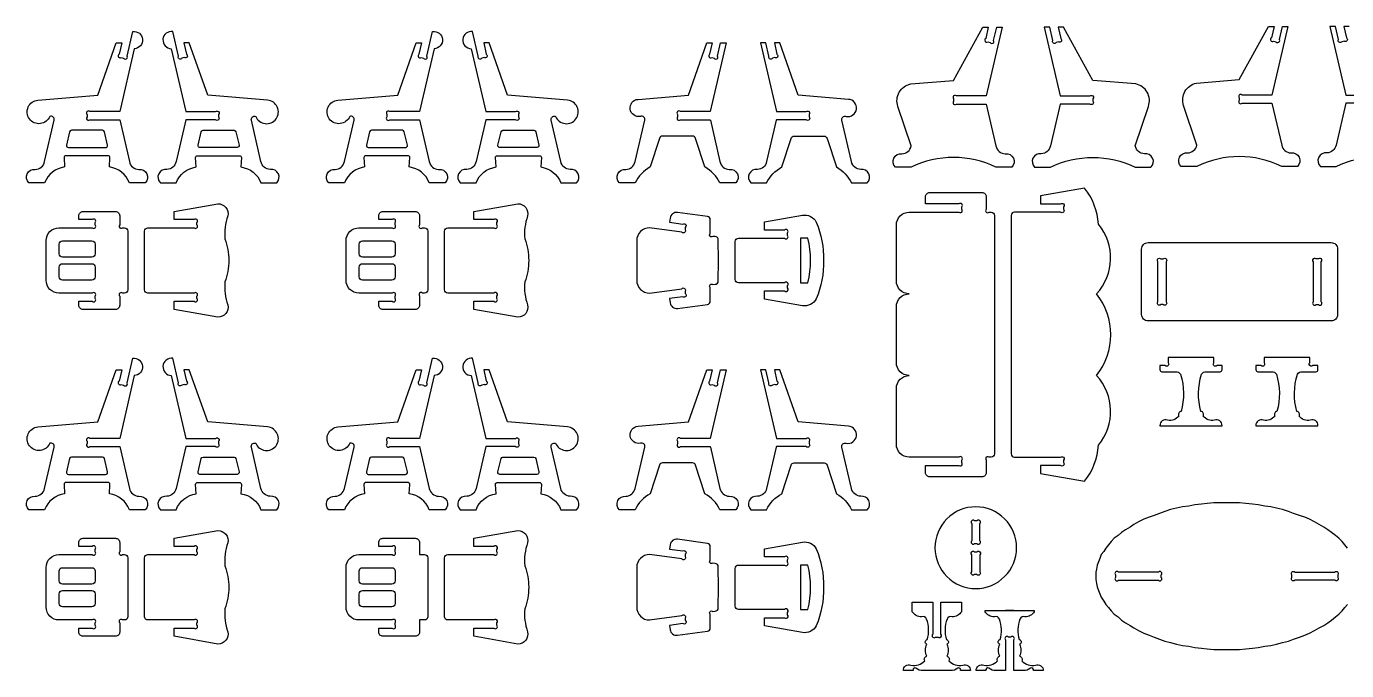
# Model space of a CAD drawing. Extents: x 4755 to 4925, y 1482 to 1588.
# Drawn here: x 4755.4 to 4836.2, y 1548.4 to 1587.8 of the extents above; entities that cross this region are included whole.
import ezdxf

# ---------------------------------------------------------------- set-up
doc = ezdxf.new("R2010")
doc.units = 0
doc.header["$MEASUREMENT"] = 0
doc.layers.add('LAYER1', color=18, linetype='CONTINUOUS')

msp = doc.modelspace()

# ---------------------------------------------------------------- linework, layer by layer
at = {"layer": 'LAYER1'}
for points in [[(4814.151, 1583.552), (4812.328, 1583.552, 1), (4812.151, 1583.375), (4812.151, 1583.302), (4812.151, 1583.229, 1), (4812.328, 1583.052), (4814.151, 1583.052), (4814.747, 1580.487, 0.343544), (4815.316, 1580.009, -0.729626), (4815.711, 1579.188), (4814.747, 1579.188, 0.230289), (4809.556, 1579.188), (4808.592, 1579.188, -0.729626), (4808.987, 1580.009, 0.343544), (4809.556, 1580.487), (4808.747, 1582.909, -0.456332), (4809.528, 1584.282), (4812.151, 1584.502), (4813.942, 1587.752), (4814.277, 1587.752), (4814.117, 1587.063, 1), (4814.25, 1586.851), (4814.392, 1586.818, 1), (4814.604, 1586.95), (4814.791, 1587.752), (4815.126, 1587.752)], [(4818.673, 1583.552), (4820.496, 1583.552, -1), (4820.673, 1583.375), (4820.673, 1583.302), (4820.673, 1583.229, -1), (4820.496, 1583.052), (4818.673, 1583.052), (4818.078, 1580.487, -0.343544), (4817.509, 1580.009, 0.729626), (4817.113, 1579.188), (4818.078, 1579.188, -0.230289), (4823.268, 1579.188), (4824.233, 1579.188, 0.729626), (4823.837, 1580.009, -0.343544), (4823.268, 1580.487), (4824.078, 1582.909, 0.456332), (4823.296, 1584.282), (4820.673, 1584.502), (4818.883, 1587.752), (4818.547, 1587.752), (4818.707, 1587.063, -1), (4818.575, 1586.851), (4818.432, 1586.818, -1), (4818.22, 1586.95), (4818.034, 1587.752), (4817.698, 1587.752)], [(4831.638, 1583.604), (4829.815, 1583.604, 1), (4829.638, 1583.427), (4829.638, 1583.354), (4829.638, 1583.281, 1), (4829.815, 1583.104), (4831.638, 1583.104), (4832.233, 1580.539, 0.343544), (4832.802, 1580.061, -0.729626), (4833.197, 1579.24), (4832.233, 1579.24, 0.230289), (4827.043, 1579.24), (4826.078, 1579.24, -0.729626), (4826.474, 1580.061, 0.343544), (4827.043, 1580.539), (4826.233, 1582.962, -0.456332), (4827.015, 1584.334), (4829.638, 1584.554), (4831.428, 1587.804), (4831.764, 1587.804), (4831.604, 1587.115, 1), (4831.736, 1586.903), (4831.879, 1586.87, 1), (4832.091, 1587.002), (4832.277, 1587.804), (4832.613, 1587.804)], [(4761.114, 1582.593), (4759.29, 1582.593, 1), (4759.114, 1582.416), (4759.114, 1582.343), (4759.114, 1582.27, 1), (4759.29, 1582.093), (4761.114, 1582.093), (4761.709, 1579.528, 0.343544), (4762.278, 1579.05, -0.729626), (4762.673, 1578.229), (4761.709, 1578.229, 0.693778), (4761.709, 1578.229, 0.271498), (4760.483, 1579.201), (4760.52, 1579.781, 0.394231), (4760.401, 1579.893), (4757.826, 1579.893, 0.394231), (4757.707, 1579.781), (4757.744, 1579.201, 0.271498), (4756.518, 1578.229), (4755.554, 1578.229, -0.729626), (4755.949, 1579.05, 0.343544), (4756.518, 1579.528), (4757.105, 1582.057, 0.616854), (4756.84, 1582.297, -0.585378), (4755.59, 1582.147, -0.585378), (4756.113, 1583.292), (4759.774, 1583.598), (4760.904, 1586.793), (4761.239, 1586.793), (4761.079, 1586.104, 1), (4761.212, 1585.892), (4761.354, 1585.859, 1), (4761.567, 1585.991), (4761.915, 1587.493, -0.427759), (4762.513, 1587.014, -0.427759), (4762.006, 1586.439)], [(4765.164, 1582.593), (4766.987, 1582.593, -1), (4767.164, 1582.416), (4767.164, 1582.343), (4767.164, 1582.27, -1), (4766.987, 1582.093), (4765.164, 1582.093), (4764.568, 1579.528, -0.343544), (4763.999, 1579.05, 0.729626), (4763.604, 1578.229), (4764.568, 1578.229, -0.693778), (4764.568, 1578.229, -0.271498), (4765.794, 1579.201), (4765.757, 1579.781, -0.394231), (4765.876, 1579.893), (4768.451, 1579.893, -0.394231), (4768.57, 1579.781), (4768.533, 1579.201, -0.271498), (4769.759, 1578.229), (4770.723, 1578.229, 0.729626), (4770.328, 1579.05, -0.343544), (4769.759, 1579.528), (4769.172, 1582.057, -0.616854), (4769.438, 1582.297, 0.585378), (4770.687, 1582.147, 0.585378), (4770.164, 1583.292), (4766.503, 1583.598), (4765.374, 1586.793), (4765.038, 1586.793), (4765.198, 1586.104, -1), (4765.065, 1585.892), (4764.923, 1585.859, -1), (4764.711, 1585.991), (4764.362, 1587.493, 0.427759), (4763.764, 1587.014, 0.427759), (4764.271, 1586.439)], [(4779.467, 1582.593), (4777.644, 1582.593, 1), (4777.467, 1582.416), (4777.467, 1582.343), (4777.467, 1582.27, 1), (4777.644, 1582.093), (4779.467, 1582.093), (4780.062, 1579.528, 0.343544), (4780.631, 1579.05, -0.729626), (4781.027, 1578.229), (4780.062, 1578.229, 0.693778), (4780.062, 1578.229, 0.271498), (4778.836, 1579.201), (4778.874, 1579.781, 0.394231), (4778.754, 1579.893), (4776.18, 1579.893, 0.394231), (4776.06, 1579.781), (4776.098, 1579.201, 0.271498), (4774.872, 1578.229), (4773.907, 1578.229, -0.729626), (4774.303, 1579.05, 0.343544), (4774.872, 1579.528), (4775.459, 1582.057, 0.616854), (4775.193, 1582.297, -0.585378), (4773.944, 1582.147, -0.585378), (4774.466, 1583.292), (4778.128, 1583.598), (4779.257, 1586.793), (4779.593, 1586.793), (4779.433, 1586.104, 1), (4779.565, 1585.892), (4779.708, 1585.859, 1), (4779.92, 1585.991), (4780.269, 1587.493, -0.427759), (4780.866, 1587.014, -0.427759), (4780.36, 1586.439)], [(4783.517, 1582.593), (4785.34, 1582.593, -1), (4785.517, 1582.416), (4785.517, 1582.343), (4785.517, 1582.27, -1), (4785.34, 1582.093), (4783.517, 1582.093), (4782.922, 1579.528, -0.343544), (4782.353, 1579.05, 0.729626), (4781.958, 1578.229), (4782.922, 1578.229, -0.693778), (4782.922, 1578.229, -0.271498), (4784.148, 1579.201), (4784.11, 1579.781, -0.394231), (4784.23, 1579.893), (4786.804, 1579.893, -0.394231), (4786.924, 1579.781), (4786.886, 1579.201, -0.271498), (4788.112, 1578.229), (4789.077, 1578.229, 0.729626), (4788.681, 1579.05, -0.343544), (4788.112, 1579.528), (4787.525, 1582.057, -0.616854), (4787.791, 1582.297, 0.585378), (4789.04, 1582.147, 0.585378), (4788.518, 1583.292), (4784.856, 1583.598), (4783.727, 1586.793), (4783.391, 1586.793), (4783.551, 1586.104, -1), (4783.419, 1585.892), (4783.276, 1585.859, -1), (4783.064, 1585.991), (4782.715, 1587.493, 0.427759), (4782.118, 1587.014, 0.427759), (4782.624, 1586.439)], [(4797.257, 1582.593), (4795.433, 1582.593, 1), (4795.257, 1582.416), (4795.257, 1582.27, 1), (4795.433, 1582.093), (4797.259, 1582.093, 0.04526), (4797.265, 1582.057), (4797.852, 1579.528, 0.343544), (4798.421, 1579.05, -0.729626), (4798.816, 1578.229), (4797.852, 1578.229, 0.157681), (4796.926, 1579.201), (4796.362, 1580.954, 0.325785), (4796.172, 1581.093), (4794.342, 1581.093, 0.325785), (4794.151, 1580.954), (4793.588, 1579.201, 0.157681), (4792.661, 1578.229), (4791.697, 1578.229, -0.729626), (4792.093, 1579.05, 0.343544), (4792.661, 1579.528), (4793.248, 1582.057, 0.616854), (4792.983, 1582.297, -0.432644), (4792.356, 1582.742, -0.432644), (4792.839, 1583.341), (4795.918, 1583.598), (4797.047, 1586.793), (4797.383, 1586.793), (4797.223, 1586.104, 1), (4797.355, 1585.892), (4797.498, 1585.859, 1), (4797.71, 1585.991), (4797.896, 1586.793), (4798.232, 1586.793)], [(4801.307, 1582.593), (4803.13, 1582.593, -1), (4803.307, 1582.416), (4803.307, 1582.27, -1), (4803.13, 1582.093), (4801.305, 1582.093, -0.04526), (4801.298, 1582.057), (4800.711, 1579.528, -0.343544), (4800.143, 1579.05, 0.729626), (4799.747, 1578.229), (4800.711, 1578.229, -0.157681), (4801.638, 1579.201), (4802.201, 1580.954, -0.325785), (4802.392, 1581.093), (4804.222, 1581.093, -0.325785), (4804.412, 1580.954), (4804.976, 1579.201, -0.157681), (4805.902, 1578.229), (4806.866, 1578.229, 0.729626), (4806.471, 1579.05, -0.343544), (4805.902, 1579.528), (4805.315, 1582.057, -0.616854), (4805.581, 1582.297, 0.432644), (4806.208, 1582.742, 0.432644), (4805.724, 1583.341), (4802.646, 1583.598), (4801.517, 1586.793), (4801.181, 1586.793), (4801.341, 1586.104, -1), (4801.209, 1585.892), (4801.066, 1585.859, -1), (4800.854, 1585.991), (4800.668, 1586.793), (4800.332, 1586.793)], [(4759.114, 1581.445), (4758.166, 1581.445, 0.348878), (4758.049, 1581.353), (4757.861, 1580.54, 0.482714), (4757.977, 1580.393), (4760.25, 1580.393, 0.216532), (4760.34, 1580.434, 0.240993), (4760.367, 1580.54), (4760.178, 1581.353, 0.348878), (4760.061, 1581.445)], [(4767.164, 1581.445), (4768.111, 1581.445, -0.348878), (4768.228, 1581.353), (4768.417, 1580.54, -0.482714), (4768.3, 1580.393), (4766.027, 1580.393, -0.216532), (4765.937, 1580.434, -0.240993), (4765.911, 1580.54), (4766.099, 1581.353, -0.348878), (4766.216, 1581.445)], [(4777.467, 1581.445), (4776.52, 1581.445, 0.348878), (4776.403, 1581.353), (4776.214, 1580.54, 0.482714), (4776.331, 1580.393), (4778.603, 1580.393, 0.216532), (4778.694, 1580.434, 0.240993), (4778.72, 1580.54), (4778.531, 1581.353, 0.348878), (4778.415, 1581.445)], [(4785.517, 1581.445), (4786.465, 1581.445, -0.348878), (4786.582, 1581.353), (4786.77, 1580.54, -0.482714), (4786.653, 1580.393), (4784.381, 1580.393, -0.216532), (4784.291, 1580.434, -0.240993), (4784.264, 1580.54), (4784.453, 1581.353, -0.348878), (4784.57, 1581.445)], [(4809.437, 1566.44, -0.414214), (4808.651, 1567.225), (4808.651, 1570.655, -0.414214), (4809.437, 1571.44, -0.414214), (4808.651, 1572.225), (4808.651, 1575.655, -0.414214), (4809.437, 1576.44), (4812.475, 1576.44, 1), (4812.651, 1576.617), (4812.651, 1576.763, 1), (4812.475, 1576.94), (4810.437, 1576.94), (4810.437, 1577.378, -0.414214), (4810.698, 1577.64), (4813.89, 1577.64, -0.414214), (4814.151, 1577.378), (4814.151, 1576.617, 1), (4814.328, 1576.44), (4814.451, 1576.44, -0.414214), (4814.651, 1576.24), (4814.651, 1561.64, -0.414214), (4814.451, 1561.44), (4814.328, 1561.44, 1), (4814.151, 1561.263), (4814.151, 1560.502, -0.414214), (4813.89, 1560.24), (4810.698, 1560.24, -0.414214), (4810.437, 1560.502), (4810.437, 1560.94), (4812.475, 1560.94, 1), (4812.651, 1561.117), (4812.651, 1561.263, 1), (4812.475, 1561.44), (4809.437, 1561.44, -0.414214), (4808.651, 1562.225), (4808.651, 1565.655, -0.414214)], [(4821.013, 1575.7, 0.157436), (4820.166, 1577.912), (4817.48, 1577.44), (4817.48, 1576.94), (4818.703, 1576.94, -1), (4818.88, 1576.763), (4818.88, 1576.617, -1), (4818.703, 1576.44), (4815.88, 1576.44, 0.414214), (4815.68, 1576.24), (4815.68, 1574.44), (4815.68, 1561.64, 0.414214), (4815.88, 1561.44), (4818.703, 1561.44, -1), (4818.88, 1561.263), (4818.88, 1561.117, -1), (4818.703, 1560.94), (4817.48, 1560.94), (4817.48, 1560.44), (4820.166, 1559.968, 0.157436), (4821.013, 1562.18, 0.379394), (4820.901, 1566.44, 0.346118), (4820.901, 1571.44, 0.379394)], [(4757.399, 1575.481), (4759.437, 1575.481, 1), (4759.614, 1575.658), (4759.614, 1575.804, 1), (4759.437, 1575.981), (4758.614, 1575.981), (4758.614, 1576.219, -0.414214), (4758.875, 1576.481), (4760.852, 1576.481, -0.414214), (4761.114, 1576.219), (4761.114, 1575.658, 1), (4761.29, 1575.481), (4761.414, 1575.481, -0.414214), (4761.614, 1575.281), (4761.614, 1571.681, -0.414214), (4761.414, 1571.481), (4761.29, 1571.481, 1), (4761.114, 1571.304), (4761.114, 1570.743, -0.414214), (4760.852, 1570.481), (4758.875, 1570.481, -0.414214), (4758.614, 1570.743), (4758.614, 1570.981), (4759.437, 1570.981, 1), (4759.614, 1571.158), (4759.614, 1571.304, 1), (4759.437, 1571.481), (4757.399, 1571.481, -0.414214), (4756.614, 1572.266), (4756.614, 1574.696, -0.414214)], [(4762.642, 1573.481), (4762.642, 1575.281, -0.414214), (4762.842, 1575.481), (4765.665, 1575.481, 1), (4765.842, 1575.658), (4765.842, 1575.804, 1), (4765.665, 1575.981), (4764.442, 1575.981), (4764.442, 1576.481), (4767.128, 1576.954, -0.480696), (4767.729, 1576.203, 0.114725), (4767.557, 1574.798, -0.088383), (4767.794, 1573.481, -0.088383), (4767.557, 1572.165, 0.114725), (4767.729, 1570.759, -0.480696), (4767.128, 1570.009), (4764.442, 1570.481), (4764.442, 1570.981), (4765.665, 1570.981, 1), (4765.842, 1571.158), (4765.842, 1571.304, 1), (4765.665, 1571.481), (4762.842, 1571.481, -0.414214), (4762.642, 1571.681)], [(4775.752, 1575.481), (4777.79, 1575.481, 1), (4777.967, 1575.658), (4777.967, 1575.804, 1), (4777.79, 1575.981), (4776.967, 1575.981), (4776.967, 1576.219, -0.414214), (4777.229, 1576.481), (4779.205, 1576.481, -0.414214), (4779.467, 1576.219), (4779.467, 1575.658, 1), (4779.644, 1575.481), (4779.767, 1575.481, -0.414214), (4779.967, 1575.281), (4779.967, 1571.681, -0.414214), (4779.767, 1571.481), (4779.644, 1571.481, 1), (4779.467, 1571.304), (4779.467, 1570.743, -0.414214), (4779.205, 1570.481), (4777.229, 1570.481, -0.414214), (4776.967, 1570.743), (4776.967, 1570.981), (4777.79, 1570.981, 1), (4777.967, 1571.158), (4777.967, 1571.304, 1), (4777.79, 1571.481), (4775.752, 1571.481, -0.414214), (4774.967, 1572.266), (4774.967, 1574.696, -0.414214)], [(4780.995, 1573.481), (4780.995, 1575.281, -0.414214), (4781.195, 1575.481), (4784.019, 1575.481, 1), (4784.195, 1575.658), (4784.195, 1575.804, 1), (4784.019, 1575.981), (4782.795, 1575.981), (4782.795, 1576.481), (4785.482, 1576.954, -0.480696), (4786.082, 1576.203, 0.114725), (4785.91, 1574.798, -0.088383), (4786.147, 1573.481, -0.088383), (4785.91, 1572.165, 0.114725), (4786.082, 1570.759, -0.480696), (4785.482, 1570.009), (4782.795, 1570.481), (4782.795, 1570.981), (4784.019, 1570.981, 1), (4784.195, 1571.158), (4784.195, 1571.304, 1), (4784.019, 1571.481), (4781.195, 1571.481, -0.414214), (4780.995, 1571.681)], [(4797.757, 1573.481), (4797.751, 1574.738, 0.414214), (4797.551, 1574.938), (4797.41, 1574.957, -1), (4797.257, 1575.132), (4797.257, 1575.971, 0.375308), (4797.084, 1576.169), (4795.251, 1576.417, 0.414214), (4794.801, 1576.075), (4794.766, 1575.815), (4795.582, 1575.705, -1), (4795.733, 1575.506), (4795.714, 1575.365, -1), (4795.515, 1575.214), (4793.542, 1575.481, 0.414214), (4792.757, 1574.696), (4792.757, 1573.481), (4792.757, 1572.266, 0.414214), (4793.542, 1571.481), (4795.515, 1571.748, -1), (4795.714, 1571.597), (4795.733, 1571.456, -1), (4795.582, 1571.257), (4794.766, 1571.147), (4794.801, 1570.888, 0.414214), (4795.251, 1570.545), (4797.084, 1570.793, 0.375308), (4797.257, 1570.991), (4797.257, 1571.83, -1), (4797.41, 1572.005), (4797.551, 1572.024, 0.414214), (4797.751, 1572.224)], [(4804.199, 1573.481, -0.101097), (4803.748, 1571.132, -0.327051), (4802.9, 1570.714), (4800.585, 1571.121), (4800.585, 1571.621), (4801.808, 1571.621, 1), (4801.985, 1571.798), (4801.985, 1571.944, 1), (4801.808, 1572.121), (4798.985, 1572.121, -0.414214), (4798.785, 1572.321), (4798.785, 1573.481), (4798.785, 1574.641, -0.414214), (4798.985, 1574.841), (4801.808, 1574.841, 1), (4801.985, 1575.018), (4801.985, 1575.164, 1), (4801.808, 1575.341), (4800.585, 1575.341), (4800.585, 1575.841), (4802.9, 1576.248, -0.327051), (4803.748, 1575.83, -0.101097)], [(4803.23, 1572.121, 0.124363), (4803.23, 1574.841), (4802.785, 1574.841), (4802.785, 1572.121)], [(4759.614, 1574.481), (4759.614, 1573.881, -0.414214), (4759.414, 1573.681), (4757.614, 1573.681, -0.414214), (4757.414, 1573.881), (4757.414, 1574.481, -0.414214), (4757.614, 1574.681), (4759.414, 1574.681, -0.414214)], [(4777.967, 1574.481), (4777.967, 1573.881, -0.414214), (4777.767, 1573.681), (4775.967, 1573.681, -0.414214), (4775.767, 1573.881), (4775.767, 1574.481, -0.414214), (4775.967, 1574.681), (4777.767, 1574.681, -0.414214)], [(4824.059, 1574.578), (4835.259, 1574.578, -0.414214), (4835.659, 1574.178), (4835.659, 1570.178, -0.414214), (4835.259, 1569.778), (4824.059, 1569.778, -0.414214), (4823.659, 1570.178), (4823.659, 1574.178, -0.414214)], [(4759.614, 1573.081), (4759.614, 1572.481, -0.414214), (4759.414, 1572.281), (4757.614, 1572.281, -0.414214), (4757.414, 1572.481), (4757.414, 1573.081, -0.414214), (4757.614, 1573.281), (4759.414, 1573.281, -0.414214)], [(4777.967, 1573.081), (4777.967, 1572.481, -0.414214), (4777.767, 1572.281), (4775.967, 1572.281, -0.414214), (4775.767, 1572.481), (4775.767, 1573.081, -0.414214), (4775.967, 1573.281), (4777.767, 1573.281, -0.414214)], [(4825.159, 1573.401), (4825.159, 1570.955, -1), (4824.983, 1570.778), (4824.836, 1570.778, -1), (4824.659, 1570.955), (4824.659, 1573.401, -1), (4824.836, 1573.578), (4824.983, 1573.578, -1)], [(4834.159, 1573.401), (4834.159, 1570.955, 1), (4834.336, 1570.778), (4834.483, 1570.778, 1), (4834.659, 1570.955), (4834.659, 1573.401, 1), (4834.483, 1573.578), (4834.336, 1573.578, 1)], [(4826.683, 1563.37), (4828.583, 1563.37, 0.570657), (4828.117, 1563.701, -0.289506), (4827.427, 1563.958, 0.497317), (4827.294, 1564.248, 0.217136), (4827.294, 1564.248, -0.145354), (4827.325, 1566.522, -0.281118), (4827.619, 1566.669), (4828.464, 1566.669, 0.414214), (4828.584, 1566.789), (4828.584, 1567.05), (4828.261, 1567.05, -1), (4828.084, 1567.226), (4828.084, 1567.55), (4826.934, 1567.55), (4826.683, 1567.55), (4826.433, 1567.55), (4825.283, 1567.55), (4825.283, 1567.226, -1), (4825.106, 1567.05), (4824.783, 1567.05), (4824.783, 1566.789, 0.414214), (4824.903, 1566.669), (4825.747, 1566.669, -0.281118), (4826.041, 1566.522, -0.145354), (4826.073, 1564.248, 0.217136), (4826.073, 1564.248, 0.497317), (4825.94, 1563.958, -0.289506), (4825.25, 1563.701, 0.570657), (4824.784, 1563.37)], [(4832.553, 1563.37), (4834.452, 1563.37, 0.570657), (4833.986, 1563.701, -0.289506), (4833.296, 1563.958, 0.497317), (4833.163, 1564.248, 0.217136), (4833.163, 1564.248, -0.145354), (4833.195, 1566.522, -0.281118), (4833.489, 1566.669), (4834.333, 1566.669, 0.414214), (4834.453, 1566.789), (4834.453, 1567.05), (4834.13, 1567.05, -1), (4833.953, 1567.226), (4833.953, 1567.55), (4832.803, 1567.55), (4832.553, 1567.55), (4832.302, 1567.55), (4831.152, 1567.55), (4831.152, 1567.226, -1), (4830.975, 1567.05), (4830.652, 1567.05), (4830.652, 1566.789, 0.414214), (4830.772, 1566.669), (4831.616, 1566.669, -0.281118), (4831.91, 1566.522, -0.145354), (4831.942, 1564.248, 0.217136), (4831.942, 1564.248, 0.497317), (4831.809, 1563.958, -0.289506), (4831.119, 1563.701, 0.570657), (4830.653, 1563.37)], [(4761.114, 1562.593), (4759.29, 1562.593, 1), (4759.114, 1562.416), (4759.114, 1562.343), (4759.114, 1562.27, 1), (4759.29, 1562.093), (4761.114, 1562.093), (4761.709, 1559.528, 0.343544), (4762.278, 1559.05, -0.729626), (4762.673, 1558.229), (4761.709, 1558.229, 0.693778), (4761.709, 1558.229, 0.271498), (4760.483, 1559.201), (4760.52, 1559.781, 0.394231), (4760.401, 1559.893), (4757.826, 1559.893, 0.394231), (4757.707, 1559.781), (4757.744, 1559.201, 0.271498), (4756.518, 1558.229), (4755.554, 1558.229, -0.729626), (4755.949, 1559.05, 0.343544), (4756.518, 1559.528), (4757.105, 1562.057, 0.616854), (4756.84, 1562.297, -0.585378), (4755.59, 1562.147, -0.585378), (4756.113, 1563.292), (4759.774, 1563.598), (4760.904, 1566.793), (4761.239, 1566.793), (4761.079, 1566.104, 1), (4761.212, 1565.892), (4761.354, 1565.859, 1), (4761.567, 1565.991), (4761.915, 1567.493, -0.427759), (4762.513, 1567.014, -0.427759), (4762.006, 1566.439)], [(4765.164, 1562.593), (4766.987, 1562.593, -1), (4767.164, 1562.416), (4767.164, 1562.343), (4767.164, 1562.27, -1), (4766.987, 1562.093), (4765.164, 1562.093), (4764.568, 1559.528, -0.343544), (4763.999, 1559.05, 0.729626), (4763.604, 1558.229), (4764.568, 1558.229, -0.693778), (4764.568, 1558.229, -0.271498), (4765.794, 1559.201), (4765.757, 1559.781, -0.394231), (4765.876, 1559.893), (4768.451, 1559.893, -0.394231), (4768.57, 1559.781), (4768.533, 1559.201, -0.271498), (4769.759, 1558.229), (4770.723, 1558.229, 0.729626), (4770.328, 1559.05, -0.343544), (4769.759, 1559.528), (4769.172, 1562.057, -0.616854), (4769.438, 1562.297, 0.585378), (4770.687, 1562.147, 0.585378), (4770.164, 1563.292), (4766.503, 1563.598), (4765.374, 1566.793), (4765.038, 1566.793), (4765.198, 1566.104, -1), (4765.065, 1565.892), (4764.923, 1565.859, -1), (4764.711, 1565.991), (4764.362, 1567.493, 0.427759), (4763.764, 1567.014, 0.427759), (4764.271, 1566.439)], [(4779.467, 1562.593), (4777.644, 1562.593, 1), (4777.467, 1562.416), (4777.467, 1562.343), (4777.467, 1562.27, 1), (4777.644, 1562.093), (4779.467, 1562.093), (4780.062, 1559.528, 0.343544), (4780.631, 1559.05, -0.729626), (4781.027, 1558.229), (4780.062, 1558.229, 0.693778), (4780.062, 1558.229, 0.271498), (4778.836, 1559.201), (4778.874, 1559.781, 0.394231), (4778.754, 1559.893), (4776.18, 1559.893, 0.394231), (4776.06, 1559.781), (4776.098, 1559.201, 0.271498), (4774.872, 1558.229), (4773.907, 1558.229, -0.729626), (4774.303, 1559.05, 0.343544), (4774.872, 1559.528), (4775.459, 1562.057, 0.616854), (4775.193, 1562.297, -0.585378), (4773.944, 1562.147, -0.585378), (4774.466, 1563.292), (4778.128, 1563.598), (4779.257, 1566.793), (4779.593, 1566.793), (4779.433, 1566.104, 1), (4779.565, 1565.892), (4779.708, 1565.859, 1), (4779.92, 1565.991), (4780.269, 1567.493, -0.427759), (4780.866, 1567.014, -0.427759), (4780.36, 1566.439)], [(4783.517, 1562.593), (4785.34, 1562.593, -1), (4785.517, 1562.416), (4785.517, 1562.343), (4785.517, 1562.27, -1), (4785.34, 1562.093), (4783.517, 1562.093), (4782.922, 1559.528, -0.343544), (4782.353, 1559.05, 0.729626), (4781.958, 1558.229), (4782.922, 1558.229, -0.693778), (4782.922, 1558.229, -0.271498), (4784.148, 1559.201), (4784.11, 1559.781, -0.394231), (4784.23, 1559.893), (4786.804, 1559.893, -0.394231), (4786.924, 1559.781), (4786.886, 1559.201, -0.271498), (4788.112, 1558.229), (4789.077, 1558.229, 0.729626), (4788.681, 1559.05, -0.343544), (4788.112, 1559.528), (4787.525, 1562.057, -0.616854), (4787.791, 1562.297, 0.585378), (4789.04, 1562.147, 0.585378), (4788.518, 1563.292), (4784.856, 1563.598), (4783.727, 1566.793), (4783.391, 1566.793), (4783.551, 1566.104, -1), (4783.419, 1565.892), (4783.276, 1565.859, -1), (4783.064, 1565.991), (4782.715, 1567.493, 0.427759), (4782.118, 1567.014, 0.427759), (4782.624, 1566.439)], [(4797.257, 1562.593), (4795.433, 1562.593, 1), (4795.257, 1562.416), (4795.257, 1562.27, 1), (4795.433, 1562.093), (4797.259, 1562.093, 0.04526), (4797.265, 1562.057), (4797.852, 1559.528, 0.343544), (4798.421, 1559.05, -0.729626), (4798.816, 1558.229), (4797.852, 1558.229, 0.157681), (4796.926, 1559.201), (4796.362, 1560.954, 0.325785), (4796.172, 1561.093), (4794.342, 1561.093, 0.325785), (4794.151, 1560.954), (4793.588, 1559.201, 0.157681), (4792.661, 1558.229), (4791.697, 1558.229, -0.729626), (4792.093, 1559.05, 0.343544), (4792.661, 1559.528), (4793.248, 1562.057, 0.616854), (4792.983, 1562.297, -0.432644), (4792.356, 1562.742, -0.432644), (4792.839, 1563.341), (4795.918, 1563.598), (4797.047, 1566.793), (4797.383, 1566.793), (4797.223, 1566.104, 1), (4797.355, 1565.892), (4797.498, 1565.859, 1), (4797.71, 1565.991), (4797.896, 1566.793), (4798.232, 1566.793)], [(4801.307, 1562.593), (4803.13, 1562.593, -1), (4803.307, 1562.416), (4803.307, 1562.27, -1), (4803.13, 1562.093), (4801.305, 1562.093, -0.04526), (4801.298, 1562.057), (4800.711, 1559.528, -0.343544), (4800.143, 1559.05, 0.729626), (4799.747, 1558.229), (4800.711, 1558.229, -0.157681), (4801.638, 1559.201), (4802.201, 1560.954, -0.325785), (4802.392, 1561.093), (4804.222, 1561.093, -0.325785), (4804.412, 1560.954), (4804.976, 1559.201, -0.157681), (4805.902, 1558.229), (4806.866, 1558.229, 0.729626), (4806.471, 1559.05, -0.343544), (4805.902, 1559.528), (4805.315, 1562.057, -0.616854), (4805.581, 1562.297, 0.432644), (4806.208, 1562.742, 0.432644), (4805.724, 1563.341), (4802.646, 1563.598), (4801.517, 1566.793), (4801.181, 1566.793), (4801.341, 1566.104, -1), (4801.209, 1565.892), (4801.066, 1565.859, -1), (4800.854, 1565.991), (4800.668, 1566.793), (4800.332, 1566.793)], [(4759.114, 1561.445), (4758.166, 1561.445, 0.348878), (4758.049, 1561.353), (4757.861, 1560.54, 0.482714), (4757.977, 1560.393), (4760.25, 1560.393, 0.216532), (4760.34, 1560.434, 0.240993), (4760.367, 1560.54), (4760.178, 1561.353, 0.348878), (4760.061, 1561.445)], [(4767.164, 1561.445), (4768.111, 1561.445, -0.348878), (4768.228, 1561.353), (4768.417, 1560.54, -0.482714), (4768.3, 1560.393), (4766.027, 1560.393, -0.216532), (4765.937, 1560.434, -0.240993), (4765.911, 1560.54), (4766.099, 1561.353, -0.348878), (4766.216, 1561.445)], [(4777.467, 1561.445), (4776.52, 1561.445, 0.348878), (4776.403, 1561.353), (4776.214, 1560.54, 0.482714), (4776.331, 1560.393), (4778.603, 1560.393, 0.216532), (4778.694, 1560.434, 0.240993), (4778.72, 1560.54), (4778.531, 1561.353, 0.348878), (4778.415, 1561.445)], [(4785.517, 1561.445), (4786.465, 1561.445, -0.348878), (4786.582, 1561.353), (4786.77, 1560.54, -0.482714), (4786.653, 1560.393), (4784.381, 1560.393, -0.216532), (4784.291, 1560.434, -0.240993), (4784.264, 1560.54), (4784.453, 1561.353, -0.348878), (4784.57, 1561.445)], [(4813.509, 1558.404, 0.414214), (4811.009, 1555.904, 0.414214), (4813.509, 1553.404, 0.414214), (4816.009, 1555.904, 0.414214)], [(4813.435, 1556.154), (4813.582, 1556.154, 1), (4813.759, 1556.331), (4813.759, 1557.377, 1), (4813.582, 1557.554), (4813.435, 1557.554, 1), (4813.259, 1557.377), (4813.259, 1556.331, 1)], [(4757.399, 1555.481), (4759.437, 1555.481, 1), (4759.614, 1555.658), (4759.614, 1555.804, 1), (4759.437, 1555.981), (4758.614, 1555.981), (4758.614, 1556.219, -0.414214), (4758.875, 1556.481), (4760.852, 1556.481, -0.414214), (4761.114, 1556.219), (4761.114, 1555.658, 1), (4761.29, 1555.481), (4761.414, 1555.481, -0.414214), (4761.614, 1555.281), (4761.614, 1551.681, -0.414214), (4761.414, 1551.481), (4761.29, 1551.481, 1), (4761.114, 1551.304), (4761.114, 1550.743, -0.414214), (4760.852, 1550.481), (4758.875, 1550.481, -0.414214), (4758.614, 1550.743), (4758.614, 1550.981), (4759.437, 1550.981, 1), (4759.614, 1551.158), (4759.614, 1551.304, 1), (4759.437, 1551.481), (4757.399, 1551.481, -0.414214), (4756.614, 1552.266), (4756.614, 1554.696, -0.414214)], [(4762.642, 1553.481), (4762.642, 1555.281, -0.414214), (4762.842, 1555.481), (4765.665, 1555.481, 1), (4765.842, 1555.658), (4765.842, 1555.804, 1), (4765.665, 1555.981), (4764.442, 1555.981), (4764.442, 1556.481), (4767.128, 1556.954, -0.480696), (4767.729, 1556.203, 0.114725), (4767.557, 1554.798, -0.088383), (4767.794, 1553.481, -0.088383), (4767.557, 1552.165, 0.114725), (4767.729, 1550.759, -0.480696), (4767.128, 1550.009), (4764.442, 1550.481), (4764.442, 1550.981), (4765.665, 1550.981, 1), (4765.842, 1551.158), (4765.842, 1551.304, 1), (4765.665, 1551.481), (4762.842, 1551.481, -0.414214), (4762.642, 1551.681)], [(4775.752, 1555.481), (4777.79, 1555.481, 1), (4777.967, 1555.658), (4777.967, 1555.804, 1), (4777.79, 1555.981), (4776.967, 1555.981), (4776.967, 1556.219, -0.414214), (4777.229, 1556.481), (4779.205, 1556.481, -0.414214), (4779.467, 1556.219), (4779.467, 1555.481), (4779.767, 1555.481, -0.414214), (4779.967, 1555.281), (4779.967, 1551.681, -0.414214), (4779.767, 1551.481), (4779.467, 1551.481), (4779.467, 1550.743, -0.414214), (4779.205, 1550.481), (4777.229, 1550.481, -0.414214), (4776.967, 1550.743), (4776.967, 1550.981), (4777.79, 1550.981, 1), (4777.967, 1551.158), (4777.967, 1551.304, 1), (4777.79, 1551.481), (4775.752, 1551.481, -0.414214), (4774.967, 1552.266), (4774.967, 1554.696, -0.414214)], [(4780.995, 1553.481), (4780.995, 1555.281, -0.414214), (4781.195, 1555.481), (4784.019, 1555.481, 1), (4784.195, 1555.658), (4784.195, 1555.804, 1), (4784.019, 1555.981), (4782.795, 1555.981), (4782.795, 1556.481), (4785.482, 1556.954, -0.480696), (4786.082, 1556.203, 0.114725), (4785.91, 1554.798, -0.088383), (4786.147, 1553.481, -0.088383), (4785.91, 1552.165, 0.114725), (4786.082, 1550.759, -0.480696), (4785.482, 1550.009), (4782.795, 1550.481), (4782.795, 1550.981), (4784.019, 1550.981, 1), (4784.195, 1551.158), (4784.195, 1551.304, 1), (4784.019, 1551.481), (4781.195, 1551.481, -0.414214), (4780.995, 1551.681)], [(4797.757, 1553.481), (4797.751, 1554.738, 0.414214), (4797.551, 1554.938), (4797.41, 1554.957, -1), (4797.257, 1555.132), (4797.257, 1555.971, 0.375308), (4797.084, 1556.169), (4795.251, 1556.417, 0.414214), (4794.801, 1556.075), (4794.766, 1555.815), (4795.582, 1555.705, -1), (4795.733, 1555.506), (4795.714, 1555.365, -1), (4795.515, 1555.214), (4793.542, 1555.481, 0.414214), (4792.757, 1554.696), (4792.757, 1553.481), (4792.757, 1552.266, 0.414214), (4793.542, 1551.481), (4795.515, 1551.748, -1), (4795.714, 1551.597), (4795.733, 1551.456, -1), (4795.582, 1551.257), (4794.766, 1551.147), (4794.801, 1550.888, 0.414214), (4795.251, 1550.545), (4797.084, 1550.793, 0.375308), (4797.257, 1550.991), (4797.257, 1551.83, -1), (4797.41, 1552.005), (4797.551, 1552.024, 0.414214), (4797.751, 1552.224)], [(4804.199, 1553.481, -0.101097), (4803.748, 1551.132, -0.327051), (4802.9, 1550.714), (4800.585, 1551.121), (4800.585, 1551.621), (4801.808, 1551.621, 1), (4801.985, 1551.798), (4801.985, 1551.944, 1), (4801.808, 1552.121), (4798.985, 1552.121, -0.414214), (4798.785, 1552.321), (4798.785, 1553.481), (4798.785, 1554.641, -0.414214), (4798.985, 1554.841), (4801.808, 1554.841, 1), (4801.985, 1555.018), (4801.985, 1555.164, 1), (4801.808, 1555.341), (4800.585, 1555.341), (4800.585, 1555.841), (4802.9, 1556.248, -0.327051), (4803.748, 1555.83, -0.101097)], [(4813.435, 1555.654), (4813.582, 1555.654, -1), (4813.759, 1555.477), (4813.759, 1554.431, -1), (4813.582, 1554.254), (4813.435, 1554.254, -1), (4813.259, 1554.431), (4813.259, 1555.477, -1)], [(4759.614, 1554.481), (4759.614, 1553.881, -0.414214), (4759.414, 1553.681), (4757.614, 1553.681, -0.414214), (4757.414, 1553.881), (4757.414, 1554.481, -0.414214), (4757.614, 1554.681), (4759.414, 1554.681, -0.414214)], [(4777.967, 1554.481), (4777.967, 1553.881, -0.414214), (4777.767, 1553.681), (4775.967, 1553.681, -0.414214), (4775.767, 1553.881), (4775.767, 1554.481, -0.414214), (4775.967, 1554.681), (4777.767, 1554.681, -0.414214)], [(4803.23, 1552.121, 0.124363), (4803.23, 1554.841), (4802.785, 1554.841), (4802.785, 1552.121)], [(4822.239, 1553.912), (4824.686, 1553.912, 1), (4824.862, 1554.089), (4824.862, 1554.236, 1), (4824.686, 1554.412), (4822.239, 1554.412, 1), (4822.062, 1554.236), (4822.062, 1554.089, 1)], [(4833.039, 1554.412), (4835.486, 1554.412, -1), (4835.662, 1554.236), (4835.662, 1554.089, -1), (4835.486, 1553.912), (4833.039, 1553.912, -1), (4832.862, 1554.089), (4832.862, 1554.236, -1)], [(4759.614, 1553.081), (4759.614, 1552.481, -0.414214), (4759.414, 1552.281), (4757.614, 1552.281, -0.414214), (4757.414, 1552.481), (4757.414, 1553.081, -0.414214), (4757.614, 1553.281), (4759.414, 1553.281, -0.414214)], [(4777.967, 1553.081), (4777.967, 1552.481, -0.414214), (4777.767, 1552.281), (4775.967, 1552.281, -0.414214), (4775.767, 1552.481), (4775.767, 1553.081, -0.414214), (4775.967, 1553.281), (4777.767, 1553.281, -0.414214)], [(4812.627, 1551.984, -0.301445), (4812.062, 1551.683, 0.346418), (4811.75, 1551.537, 0.169376), (4811.716, 1550.283, -0.755968), (4811.737, 1549.995, -0.217136), (4811.737, 1549.262, -0.497317), (4811.869, 1548.973, 0.242348), (4812.711, 1548.715, -0.570657), (4813.177, 1548.384), (4812.584, 1548.384, 0.75881), (4812.407, 1548.524, -0.158853), (4811.977, 1548.384), (4810.277, 1548.384, -0.158853), (4809.846, 1548.524, 0.75881), (4809.669, 1548.384), (4809.077, 1548.384, -0.570657), (4809.543, 1548.715, 0.242348), (4810.384, 1548.973, -0.497317), (4810.516, 1549.262, -0.217136), (4810.516, 1549.995, -0.755968), (4810.537, 1550.283, 0.169376), (4810.503, 1551.537, 0.346418), (4810.191, 1551.683, -0.301445), (4809.627, 1551.984), (4809.627, 1552.564), (4810.877, 1552.564), (4810.877, 1550.611, 1), (4811.053, 1550.434), (4811.2, 1550.434, 1), (4811.377, 1550.611), (4811.377, 1552.564), (4812.627, 1552.564)], [(4817.085, 1551.984, -0.301445), (4816.52, 1551.683, 0.346418), (4816.209, 1551.537, 0.169376), (4816.174, 1550.283, -0.755968), (4816.195, 1549.995, -0.217136), (4816.195, 1549.262, -0.497317), (4816.328, 1548.973, 0.242348), (4817.169, 1548.715, -0.570657), (4817.635, 1548.384), (4817.043, 1548.384, 0.75881), (4816.865, 1548.524, -0.158853), (4816.435, 1548.384), (4815.835, 1548.384), (4815.835, 1550.257, 1), (4815.658, 1550.434), (4815.511, 1550.434, 1), (4815.335, 1550.257), (4815.335, 1548.384), (4814.735, 1548.384, -0.158853), (4814.304, 1548.524, 0.75881), (4814.127, 1548.384), (4813.535, 1548.384, -0.570657), (4814.001, 1548.715, 0.242348), (4814.842, 1548.973, -0.497317), (4814.975, 1549.262, -0.217136), (4814.975, 1549.995, -0.755968), (4814.995, 1550.283, 0.169376), (4814.961, 1551.537, 0.346418), (4814.649, 1551.683, -0.301445), (4814.085, 1551.984), (4814.085, 1552.064), (4817.085, 1552.064)]]:
    msp.add_lwpolyline(points, format="xyb", close=True, dxfattribs=at)
for points in [[(4836.369, 1587.804), (4836.034, 1587.804), (4836.194, 1587.115, -1), (4836.061, 1586.903), (4835.919, 1586.87, -1), (4835.707, 1587.002), (4835.52, 1587.804), (4835.185, 1587.804), (4836.16, 1583.604), (4837.983, 1583.604, -1)], [(4837.983, 1583.104), (4836.16, 1583.104), (4835.564, 1580.539, -0.343544), (4834.995, 1580.061, 0.729626), (4834.6, 1579.24), (4835.564, 1579.24, -0.230289), (4840.755, 1579.24)]]:
    msp.add_lwpolyline(points, format="xyb", dxfattribs=at)
for points in [[(4836.251, 1555.881), (4836.091, 1556.081), (4835.931, 1556.282), (4835.73, 1556.482), (4835.53, 1556.642), (4835.29, 1556.843), (4835.049, 1557.003), (4834.809, 1557.163), (4834.528, 1557.323), (4834.248, 1557.484), (4833.927, 1557.644), (4833.647, 1557.764), (4833.326, 1557.884), (4832.966, 1558.004), (4832.645, 1558.125), (4832.285, 1558.245), (4831.924, 1558.325), (4831.564, 1558.405), (4831.203, 1558.445), (4830.802, 1558.525), (4830.442, 1558.565), (4830.041, 1558.605), (4829.641, 1558.645), (4829.24, 1558.645), (4828.879, 1558.645), (4828.479, 1558.645), (4828.078, 1558.645), (4827.677, 1558.605), (4827.317, 1558.565), (4826.916, 1558.525), (4826.556, 1558.445), (4826.155, 1558.405), (4825.794, 1558.325), (4825.434, 1558.245), (4825.073, 1558.125), (4824.753, 1558.004), (4824.432, 1557.884), (4824.112, 1557.764), (4823.791, 1557.644), (4823.471, 1557.484), (4823.19, 1557.323), (4822.95, 1557.163), (4822.669, 1557.003), (4822.429, 1556.843), (4822.229, 1556.642), (4821.988, 1556.482), (4821.788, 1556.282), (4821.628, 1556.081), (4821.467, 1555.881), (4821.347, 1555.681), (4821.187, 1555.48), (4821.107, 1555.24), (4821.027, 1555.04), (4820.947, 1554.839), (4820.907, 1554.599), (4820.866, 1554.399), (4820.866, 1554.158), (4820.866, 1553.958), (4820.907, 1553.718), (4820.947, 1553.517), (4821.027, 1553.277), (4821.107, 1553.077), (4821.187, 1552.876), (4821.347, 1552.636), (4821.467, 1552.435), (4821.628, 1552.235), (4821.788, 1552.035), (4821.988, 1551.835), (4822.229, 1551.674), (4822.429, 1551.474), (4822.669, 1551.314), (4822.95, 1551.153), (4823.19, 1550.993), (4823.471, 1550.833), (4823.791, 1550.673), (4824.112, 1550.552), (4824.432, 1550.432), (4824.753, 1550.312), (4825.073, 1550.192), (4825.434, 1550.112), (4825.794, 1549.992), (4826.155, 1549.911), (4826.556, 1549.871), (4826.916, 1549.791), (4827.317, 1549.751), (4827.677, 1549.711), (4828.078, 1549.671), (4828.479, 1549.671), (4828.879, 1549.671), (4829.24, 1549.671), (4829.641, 1549.671), (4830.041, 1549.711), (4830.442, 1549.751), (4830.802, 1549.791), (4831.203, 1549.871), (4831.564, 1549.911), (4831.924, 1549.992), (4832.285, 1550.112), (4832.645, 1550.192), (4832.966, 1550.312), (4833.326, 1550.432), (4833.647, 1550.552), (4833.927, 1550.673), (4834.248, 1550.833), (4834.528, 1550.993), (4834.809, 1551.153), (4835.049, 1551.314), (4835.29, 1551.474), (4835.53, 1551.674), (4835.73, 1551.835), (4835.931, 1552.035), (4836.091, 1552.235), (4836.251, 1552.435)], [(4815.835, 1552.064), (4815.335, 1552.064)]]:
    msp.add_lwpolyline(points, dxfattribs=at)

doc.saveas('drawing.dxf')
